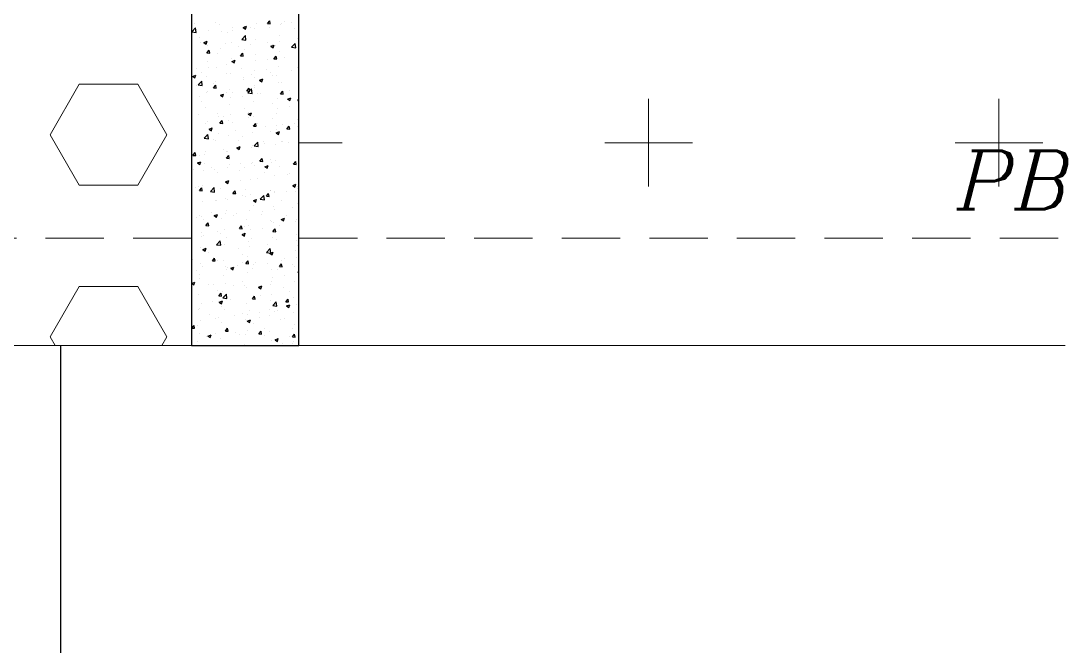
# Model space of a CAD drawing. Header units: millimetres. Extents: x 331487 to 517269, y 198509 to 399936.
# Drawn here: x 402535 to 404770, y 384016 to 385354 of the extents above; entities that cross this region are included whole.
import ezdxf

# ---------------------------------------------------------------- set-up
doc = ezdxf.new("R2010")
doc.units = ezdxf.units.MM
doc.header["$MEASUREMENT"] = 0
doc.linetypes.add('DASHED', pattern=[0.75, 0.5, -0.25])
doc.linetypes.add('DASHED2', pattern=[0.375, 0.25, -0.125])
doc.layers.add('9th_Sunk', color=251, linetype='DASHED', lineweight=5)
doc.layers.add('BEAM', color=1, linetype='Continuous', lineweight=5)
doc.layers.add('COLUMN', color=6, linetype='Continuous')
doc.layers.add('STAIRCASE', color=4, linetype='Continuous')
doc.styles.add('ITALICC', font='italicc', dxfattribs={"height": 0.3})

msp = doc.modelspace()

# ---------------------------------------------------------------- linework, layer by layer
at = {"layer": '9th_Sunk', "linetype": 'Continuous'}
for p, q in [((402597.3, 385110.5), (402659.8, 385218.8)), ((402659.8, 385218.8), (402784.8, 385218.8)), ((402847.3, 385110.5), (402784.8, 385218.8)), ((402659.8, 385002.3), (402597.3, 385110.5)), ((402784.8, 385002.3), (402847.3, 385110.5)), ((402659.8, 385002.3), (402784.8, 385002.3)), ((402597.3, 384677.5), (402659.8, 384785.8)), ((402659.8, 384785.8), (402784.8, 384785.8)), ((402847.3, 384677.5), (402784.8, 384785.8)), ((402608, 384659), (402597.3, 384677.5)), ((402836.6, 384659), (402847.3, 384677.5))]:
    msp.add_line(p, q, dxfattribs=at)
at = {"layer": 'BEAM', "color": 253, "linetype": 'Continuous', "ltscale": 750}
for p, q in [((403878.6, 384999.5), (403878.6, 385187)), ((404628.6, 384999.5), (404628.6, 385187)), ((403130.1, 385093.2), (403222.3, 385093.2)), ((403784.8, 385093.2), (403972.3, 385093.2)), ((404534.8, 385093.2), (404722.3, 385093.2))]:
    msp.add_line(p, q, dxfattribs=at)
at = {"layer": 'BEAM', "linetype": 'DASHED2', "ltscale": 500}
for p, q in [((402900.1, 384889), (398080.1, 384889)), ((403130.1, 384889), (406350.1, 384889))]:
    msp.add_line(p, q, dxfattribs=at)
at = {"layer": 'BEAM'}
for p, q in [((402900.1, 384659), (400220.1, 384659)), ((403130.1, 384659), (404770.1, 384659))]:
    msp.add_line(p, q, dxfattribs=at)
at = {"layer": 'COLUMN'}
for p, q in [((402900.1, 389154), (402900.1, 384659)), ((403130.1, 384659), (403130.1, 389154)), ((402900.1, 384659), (403130.1, 384659))]:
    msp.add_line(p, q, dxfattribs=at)
at = {"layer": 'COLUMN', "color": 2, "linetype": 'Continuous'}
for p, q in [((402952.3, 385350.4), (402952.3, 385350.4)), ((403062.8, 385348.4), (403067.6, 385354.1)), ((403068.7, 385347.9), (403067.6, 385354.1)), ((403092.9, 385348.4), (403092.9, 385348.4)), ((403099.7, 385352), (403099.7, 385352)), ((403114.7, 385350.5), (403114.7, 385350.5)), ((402900.8, 385330.9), (402908.6, 385339)), ((402900.8, 385330.9), (402909.7, 385329.5)), ((402907.2, 385347.6), (402907.2, 385347.6)), ((402909.7, 385329.5), (402908.6, 385339)), ((402936.5, 385334.5), (402936.5, 385334.5)), ((402960.6, 385345.4), (402960.6, 385345.4)), ((402963.6, 385330.6), (402963.6, 385330.6)), ((402976.3, 385328.4), (402976.3, 385328.4)), ((402987, 385340.9), (402987, 385340.9)), ((402988.6, 385333.9), (402988.6, 385333.9)), ((403010.5, 385340), (403017.5, 385342.7)), ((403010.5, 385340), (403015.5, 385336.6)), ((403014, 385343.1), (403014, 385343.1)), ((403015.5, 385336.6), (403017.5, 385342.7)), ((403026.5, 385338.9), (403026.5, 385338.9)), ((403034.6, 385338.4), (403034.6, 385338.4)), ((403039, 385348.4), (403039, 385348.4)), ((403062.8, 385348.4), (403068.7, 385347.9)), ((403067.4, 385340.8), (403067.4, 385340.8)), ((403089.6, 385347.2), (403089.6, 385347.2)), ((403120.8, 385338.6), (403120.8, 385338.6)), ((402900.4, 385322.3), (402900.4, 385322.3)), ((402917.9, 385318.4), (402917.9, 385318.4)), ((402919.7, 385308), (402919.7, 385308)), ((402926.5, 385307.7), (402933.5, 385310.4)), ((402926.5, 385307.7), (402931.4, 385304.4)), ((402931.4, 385304.4), (402933.5, 385310.4)), ((402973, 385305.7), (402973, 385305.7)), ((402985.8, 385307.6), (402985.8, 385307.6)), ((403007.5, 385314.3), (403015.3, 385322.5)), ((403007.5, 385314.4), (403016.4, 385313)), ((403016.4, 385313), (403015.3, 385322.5)), ((403037.7, 385315.1), (403037.7, 385315.1)), ((403063.3, 385307.7), (403063.3, 385307.7)), ((403088.4, 385311), (403088.4, 385311)), ((403089.1, 385322.2), (403089.1, 385322.2)), ((403114.3, 385297.8), (403122, 385305.9)), ((403123.2, 385296.4), (403122.1, 385305.9)), ((403126.3, 385316), (403126.3, 385316)), ((402933.2, 385285.7), (402938, 385291.5)), ((402933.2, 385285.7), (402939.2, 385285.2)), ((402935.3, 385301.2), (402935.3, 385301.2)), ((402937.3, 385291.1), (402937.3, 385291.1)), ((402939.2, 385285.2), (402938, 385291.5)), ((402956.1, 385283.4), (402956.1, 385283.4)), ((402962.3, 385294.4), (402962.3, 385294.4)), ((403000.2, 385299.4), (403000.2, 385299.4)), ((403004.9, 385279.4), (403009.7, 385285.2)), ((403010.9, 385278.9), (403009.7, 385285.2)), ((403014.5, 385293.4), (403014.5, 385293.4)), ((403026.4, 385303.4), (403026.4, 385303.4)), ((403036.5, 385281.8), (403036.5, 385281.8)), ((403070.2, 385299.7), (403077.2, 385302.4)), ((403070.2, 385299.7), (403075.1, 385296.4)), ((403072.8, 385303.4), (403072.8, 385303.4)), ((403075.1, 385296.4), (403077.2, 385302.4)), ((403079.8, 385301.2), (403079.8, 385301.2)), ((403087.9, 385288.9), (403087.9, 385288.9)), ((403114.3, 385297.8), (403123.2, 385296.4)), ((402934.1, 385267.9), (402934.1, 385267.9)), ((402973.9, 385260), (402973.9, 385260)), ((402984.6, 385274.3), (402984.6, 385274.3)), ((402986.2, 385267.5), (402993.2, 385270.2)), ((402986.2, 385267.5), (402991.1, 385264.1)), ((402991.1, 385264.1), (402993.2, 385270.2)), ((403004.9, 385279.4), (403010.9, 385278.9)), ((403037, 385268.3), (403037, 385268.3)), ((403062.1, 385271.6), (403062.1, 385271.6)), ((403076.6, 385273.2), (403081.5, 385278.9)), ((403076.6, 385273.2), (403082.6, 385272.6)), ((403082.6, 385272.6), (403081.4, 385278.9)), ((403099.9, 385276.6), (403099.9, 385276.6)), ((403129.9, 385259.5), (403130.1, 385259.6)), ((403129.9, 385259.5), (403130.1, 385259.3)), ((402900.2, 385256.9), (402900.2, 385256.9)), ((402902.1, 385235.2), (402909.1, 385237.9)), ((402907.1, 385231.9), (402909.1, 385237.9)), ((402911, 385251.7), (402911, 385251.7)), ((402921.3, 385243.4), (402921.3, 385243.4)), ((402936, 385255), (402936, 385255)), ((402953.6, 385254.6), (402953.6, 385254.6)), ((402974.6, 385241.2), (402974.6, 385241.2)), ((402983.4, 385241), (402983.4, 385241)), ((403006.9, 385252.3), (403006.9, 385252.3)), ((403028, 385238.9), (403028, 385238.9)), ((403035.3, 385248.5), (403035.3, 385248.5)), ((403060.3, 385250.1), (403060.3, 385250.1)), ((403068.6, 385243.8), (403068.6, 385243.8)), ((403073.6, 385237.1), (403073.6, 385237.1)), ((403086.7, 385255.6), (403086.7, 385255.6)), ((403113.7, 385247.8), (403113.7, 385247.8)), ((403127, 385253.8), (403127, 385253.8)), ((402902.1, 385235.2), (402907.1, 385231.9)), ((402909.7, 385215.6), (402909.7, 385215.6)), ((402914.1, 385216.9), (402921.9, 385225)), ((402914.1, 385216.9), (402923, 385215.6)), ((402923, 385215.6), (402921.9, 385225.1)), ((402932.9, 385234.6), (402932.9, 385234.6)), ((402947.1, 385210.5), (402951.9, 385216.2)), ((402947.6, 385220.5), (402947.6, 385220.5)), ((402953, 385210), (402951.9, 385216.2)), ((402952, 385223.8), (402952, 385223.8)), ((403010.3, 385233.8), (403010.3, 385233.8)), ((403010.7, 385228.9), (403010.7, 385228.9)), ((403034.1, 385215.2), (403034.1, 385215.2)), ((403035.8, 385232.2), (403035.8, 385232.2)), ((403045.8, 385227.2), (403052.8, 385229.9)), ((403045.8, 385227.2), (403050.8, 385223.9)), ((403050.8, 385223.9), (403052.8, 385229.9)), ((403081.4, 385236.7), (403081.4, 385236.7)), ((403085.4, 385222.3), (403085.4, 385222.3)), ((403092.6, 385221.8), (403092.6, 385221.8)), ((402931.6, 385201.4), (402931.6, 385201.4)), ((402933.7, 385203.8), (402933.7, 385203.8)), ((402947.1, 385210.5), (402953, 385210)), ((402961.8, 385195), (402968.8, 385197.6)), ((402961.8, 385195), (402966.8, 385191.6)), ((402966.8, 385191.6), (402968.8, 385197.6)), ((402976, 385201.8), (402976, 385201.8)), ((402982.2, 385207.8), (402982.2, 385207.8)), ((402987, 385201.5), (402987, 385201.5)), ((403009.5, 385192.7), (403009.5, 385192.7)), ((403018.8, 385204.2), (403023.6, 385210)), ((403018.8, 385204.2), (403024.8, 385203.7)), ((403020.8, 385200.4), (403028.6, 385208.5)), ((403020.8, 385200.4), (403029.7, 385199)), ((403024.8, 385203.7), (403023.6, 385210)), ((403029.7, 385199), (403028.6, 385208.5)), ((403034.3, 385211.8), (403034.3, 385211.8)), ((403040.4, 385199.3), (403040.4, 385199.3)), ((403047.3, 385197.7), (403047.3, 385197.7)), ((403090.5, 385197.9), (403095.3, 385203.7)), ((403090.5, 385197.9), (403096.5, 385197.4)), ((403093.8, 385197), (403093.8, 385197)), ((403096.5, 385197.4), (403095.3, 385203.7)), ((403110.5, 385206), (403110.5, 385206)), ((402917.7, 385191.8), (402917.7, 385191.8)), ((402921.3, 385181.1), (402921.3, 385181.1)), ((402980.9, 385174.5), (402980.9, 385174.5)), ((402984.4, 385189.4), (402984.4, 385189.4)), ((403032.9, 385182), (403032.9, 385182)), ((403072.5, 385176.8), (403072.5, 385176.8)), ((403084.2, 385189), (403084.2, 385189)), ((403105.5, 385186.9), (403112.5, 385189.6)), ((403105.5, 385186.9), (403110.5, 385183.6)), ((403109.2, 385169.9), (403109.2, 385169.9)), ((403110.5, 385183.6), (403112.5, 385189.6)), ((403127.5, 385183.8), (403130.1, 385186.6)), ((403127.5, 385183.8), (403130.1, 385183.4)), ((402914.2, 385152.7), (402914.2, 385152.7)), ((402930.4, 385168.1), (402930.4, 385168.1)), ((402955.8, 385156.8), (402955.8, 385156.8)), ((402958.1, 385150), (402958.1, 385150)), ((402967.6, 385150.4), (402967.6, 385150.4)), ((402983.1, 385153.3), (402983.1, 385153.3)), ((403014.2, 385166.8), (403014.2, 385166.8)), ((403021, 385158.3), (403021, 385158.3)), ((403021, 385148.2), (403021, 385148.2)), ((403021.5, 385154.7), (403028.5, 385157.4)), ((403021.5, 385154.7), (403026.5, 385151.3)), ((403026.5, 385151.3), (403028.5, 385157.4)), ((403031.7, 385148.7), (403031.7, 385148.7)), ((403083, 385155.7), (403083, 385155.7)), ((403084.2, 385166.6), (403084.2, 385166.6)), ((402929.2, 385134.8), (402929.2, 385134.8)), ((402935.3, 385139.2), (402935.3, 385139.2)), ((402937.5, 385122.4), (402944.5, 385125.1)), ((402942.5, 385119.1), (402944.5, 385125.1)), ((402960.9, 385135.3), (402965.7, 385141)), ((402960.9, 385135.3), (402966.9, 385134.8)), ((402966.9, 385134.7), (402965.7, 385141)), ((402979.7, 385141.2), (402979.7, 385141.2)), ((402988.7, 385137), (402988.7, 385137)), ((403032.7, 385129), (403037.5, 385134.7)), ((403032.7, 385129), (403038.6, 385128.5)), ((403038.6, 385128.5), (403037.5, 385134.7)), ((403042, 385134.7), (403042, 385134.7)), ((403057.9, 385127.1), (403057.9, 385127.1)), ((403074.3, 385145.9), (403074.3, 385145.9)), ((403082.9, 385130.4), (403082.9, 385130.4)), ((403095.4, 385132.5), (403095.4, 385132.5)), ((403104.4, 385122.7), (403109.2, 385128.5)), ((403110.4, 385122.2), (403109.2, 385128.5)), ((403120.8, 385135.4), (403120.8, 385135.4)), ((403126.7, 385127.2), (403126.7, 385127.2)), ((403127.7, 385143.6), (403127.7, 385143.6)), ((402927.3, 385103), (402935.1, 385111.1)), ((402927.3, 385103), (402936.2, 385101.6)), ((402931.8, 385110.5), (402931.8, 385110.5)), ((402936.2, 385101.6), (402935.1, 385111.1)), ((402937.5, 385122.4), (402942.5, 385119.1)), ((402956.8, 385113.8), (402956.8, 385113.8)), ((402978.5, 385107.9), (402978.5, 385107.9)), ((402994.7, 385118.8), (402994.7, 385118.8)), ((403010, 385107.1), (403010, 385107.1)), ((403030.4, 385115.4), (403030.4, 385115.4)), ((403068.4, 385117.1), (403068.4, 385117.1)), ((403081.2, 385114.4), (403088.2, 385117.1)), ((403081.2, 385114.4), (403086.2, 385111.1)), ((403081.8, 385122.4), (403081.8, 385122.4)), ((403086.2, 385111.1), (403088.2, 385117.1)), ((403104.4, 385122.7), (403110.4, 385122.2)), ((402928, 385101.5), (402928, 385101.5)), ((402947.7, 385099.6), (402947.7, 385099.6)), ((402951.7, 385097.1), (402951.7, 385097.1)), ((402997.2, 385082.2), (403004.2, 385084.9)), ((402997.2, 385082.2), (403002.2, 385078.8)), ((403001.1, 385097.3), (403001.1, 385097.3)), ((403002.2, 385078.8), (403004.2, 385084.9)), ((403029.2, 385082.1), (403029.2, 385082.1)), ((403031.6, 385087.7), (403031.6, 385087.7)), ((403034, 385086.4), (403041.8, 385094.5)), ((403034, 385085.2), (403034, 385085.2)), ((403034.1, 385086.4), (403043, 385085)), ((403043, 385085), (403041.8, 385094.5)), ((403054.4, 385095.1), (403054.4, 385095.1)), ((403056.6, 385091), (403056.6, 385091)), ((403080.6, 385089.1), (403080.6, 385089.1)), ((403092.3, 385095.2), (403092.3, 385095.2)), ((403094.5, 385096), (403094.5, 385096)), ((403107.8, 385092.8), (403107.8, 385092.8)), ((402903.1, 385066.3), (402907.9, 385072.1)), ((402903.1, 385066.3), (402909.1, 385065.8)), ((402905.5, 385071.1), (402905.5, 385071.1)), ((402909.1, 385065.8), (402907.9, 385072.1)), ((402917.4, 385065.2), (402917.4, 385065.2)), ((402926.8, 385068.2), (402926.8, 385068.2)), ((402930.5, 385074.4), (402930.5, 385074.4)), ((402968.4, 385079.4), (402968.4, 385079.4)), ((402974.8, 385060.1), (402979.6, 385065.8)), ((402974.8, 385060.1), (402980.8, 385059.5)), ((402975.7, 385075.2), (402975.7, 385075.2)), ((402977.3, 385074.6), (402977.3, 385074.6)), ((402980.8, 385059.5), (402979.6, 385065.8)), ((403046.5, 385053.8), (403051.3, 385059.5)), ((403052.5, 385053.3), (403051.3, 385059.5)), ((403129.9, 385062.2), (403129.9, 385062.2)), ((402913.2, 385049.9), (402920.2, 385052.6)), ((402913.2, 385049.9), (402918.1, 385046.6)), ((402918.1, 385046.6), (402920.2, 385052.6)), ((402928.2, 385048.5), (402928.2, 385048.5)), ((402942.1, 385039.9), (402942.1, 385039.9)), ((402976.1, 385041.3), (402976.1, 385041.3)), ((402981.6, 385046.2), (402981.6, 385046.2)), ((403005.3, 385048.3), (403005.3, 385048.3)), ((403013.9, 385040.2), (403013.9, 385040.2)), ((403028, 385048.8), (403028, 385048.8)), ((403030.3, 385051.5), (403030.3, 385051.5)), ((403035, 385044), (403035, 385044)), ((403046.5, 385053.8), (403052.5, 385053.3)), ((403056.9, 385041.9), (403063.9, 385044.6)), ((403056.9, 385041.9), (403061.8, 385038.6)), ((403061.8, 385038.6), (403063.9, 385044.6)), ((403068.2, 385056.5), (403068.2, 385056.5)), ((403072.2, 385050.2), (403072.2, 385050.2)), ((403079.4, 385055.8), (403079.4, 385055.8)), ((403088.4, 385041.7), (403088.4, 385041.7)), ((403118.3, 385047.5), (403123.1, 385053.3)), ((403118.3, 385047.5), (403124.2, 385047)), ((403124.2, 385047), (403123.1, 385053.2)), ((402904.2, 385035), (402904.2, 385035)), ((402925.6, 385034.9), (402925.6, 385034.9)), ((402949.3, 385035.1), (402949.3, 385035.1)), ((402955.5, 385030.2), (402955.5, 385030.2)), ((403002.7, 385032.8), (403002.7, 385032.8)), ((403026.8, 385015.5), (403026.8, 385015.5)), ((403041.9, 385017.1), (403041.9, 385017.1)), ((403056.1, 385030.5), (403056.1, 385030.5)), ((403078.1, 385022.6), (403078.1, 385022.6)), ((403105, 385025.4), (403105, 385025.4)), ((403109.4, 385028.3), (403109.4, 385028.3)), ((403128.6, 385029), (403128.6, 385029)), ((403130, 385028.7), (403130, 385028.7)), ((402908.3, 384997.7), (402908.3, 384997.7)), ((402915.8, 385000.5), (402915.8, 385000.5)), ((402917, 384991.1), (402921.8, 384996.9)), ((402917, 384991.1), (402922.9, 384990.6)), ((402922.9, 384990.6), (402921.8, 384996.9)), ((402924.3, 385001.6), (402924.3, 385001.6)), ((402940.6, 384989), (402948.4, 384997.1)), ((402949.5, 384987.6), (402948.4, 384997.1)), ((402961.7, 384995.4), (402961.7, 384995.4)), ((402972.8, 385009.7), (402979.9, 385012.4)), ((402972.8, 385009.7), (402977.8, 385006.3)), ((402974.9, 385008), (402974.9, 385008)), ((402977.8, 385006.3), (402979.8, 385012.4)), ((402978.9, 385008.8), (402978.9, 385008.8)), ((403004, 385012.1), (403004, 385012.1)), ((403015.1, 384993.1), (403015.1, 384993.1)), ((403068.5, 384990.9), (403068.5, 384990.9)), ((403116.6, 385001.7), (403123.6, 385004.3)), ((403116.6, 385001.7), (403121.5, 384998.3)), ((403121.5, 384998.3), (403123.6, 385004.3)), ((403126.4, 385000.5), (403126.4, 385000.5)), ((403127.4, 384995.7), (403127.4, 384995.7)), ((402940.6, 384989), (402949.5, 384987.6)), ((402951.4, 384970.5), (402951.4, 384970.5)), ((402952.6, 384969.4), (402952.6, 384969.4)), ((402973.6, 384974.7), (402973.6, 384974.7)), ((402977.7, 384972.7), (402977.7, 384972.7)), ((402988.7, 384984.8), (402993.5, 384990.6)), ((402988.7, 384984.8), (402994.7, 384984.3)), ((402994.7, 384984.3), (402993.5, 384990.6)), ((403009.7, 384980.5), (403009.7, 384980.5)), ((403015.5, 384977.7), (403015.5, 384977.7)), ((403025.6, 384982.2), (403025.6, 384982.2)), ((403032.5, 384969.4), (403039.5, 384972.1)), ((403032.5, 384969.4), (403037.5, 384966)), ((403037.5, 384966), (403039.5, 384972.1)), ((403047.3, 384972.5), (403055.1, 384980.6)), ((403047.3, 384972.5), (403056.2, 384971.1)), ((403056.2, 384971.1), (403055.1, 384980.6)), ((403060.4, 384978.6), (403065.2, 384984.3)), ((403060.4, 384978.6), (403066.4, 384978)), ((403066.4, 384978), (403065.2, 384984.3)), ((403068.1, 384990.5), (403068.1, 384990.5)), ((403076.9, 384989.3), (403076.9, 384989.3)), ((403078.7, 384986), (403078.7, 384986)), ((403092, 384968.6), (403092, 384968.6)), ((403103.7, 384989.3), (403103.7, 384989.3)), ((403121.8, 384988.6), (403121.8, 384988.6)), ((402923.1, 384968.3), (402923.1, 384968.3)), ((402975.4, 384948.5), (402975.4, 384948.5)), ((403024.4, 384948.9), (403024.4, 384948.9)), ((403033.7, 384958.5), (403033.7, 384958.5)), ((403052.4, 384946.5), (403052.4, 384946.5)), ((403075.7, 384956), (403075.7, 384956)), ((403077.4, 384949.8), (403077.4, 384949.8)), ((403115.3, 384954.8), (403115.3, 384954.8)), ((403126.2, 384962.4), (403126.2, 384962.4)), ((402909.9, 384933.1), (402909.9, 384933.1)), ((402917.1, 384938.5), (402917.1, 384938.5)), ((402921.9, 384935), (402921.9, 384935)), ((402926.3, 384929.9), (402926.3, 384929.9)), ((402942.2, 384944.3), (402942.2, 384944.3)), ((402948.5, 384937.2), (402955.5, 384939.8)), ((402948.5, 384937.2), (402953.5, 384933.8)), ((402951.4, 384933.2), (402951.4, 384933.2)), ((402953.5, 384933.8), (402955.5, 384939.8)), ((402963.3, 384930.9), (402963.3, 384930.9)), ((402972.4, 384941.4), (402972.4, 384941.4)), ((402989.2, 384938.2), (402989.2, 384938.2)), ((402995.6, 384942), (402995.6, 384942)), ((403016.7, 384928.6), (403016.7, 384928.6)), ((403049, 384939.8), (403049, 384939.8)), ((403070.1, 384926.4), (403070.1, 384926.4)), ((403092.2, 384929.1), (403099.2, 384931.8)), ((403092.2, 384929.1), (403097.2, 384925.8)), ((403097.2, 384925.8), (403099.2, 384931.8)), ((403102.4, 384937.5), (403102.4, 384937.5)), ((403123.4, 384924.1), (403123.4, 384924.1)), ((403125, 384929.1), (403125, 384929.1)), ((402920.7, 384901.7), (402920.7, 384901.7)), ((402930.8, 384915.9), (402935.6, 384921.6)), ((402930.8, 384915.9), (402936.8, 384915.4)), ((402936.8, 384915.4), (402935.6, 384921.6)), ((402955.3, 384903.5), (402955.3, 384903.5)), ((402971.2, 384908.1), (402971.2, 384908.1)), ((403002.6, 384909.6), (403007.4, 384915.4)), ((403002.6, 384909.6), (403008.5, 384909.1)), ((403008.5, 384909.1), (403007.4, 384915.4)), ((403013.6, 384913.5), (403013.6, 384913.5)), ((403023.1, 384915.6), (403023.1, 384915.6)), ((403026.1, 384907.1), (403026.1, 384907.1)), ((403051.1, 384910.4), (403051.1, 384910.4)), ((403071.9, 384923.6), (403071.9, 384923.6)), ((403074.3, 384903.3), (403079.1, 384909.1)), ((403074.3, 384903.3), (403080.3, 384902.8)), ((403074.5, 384922.7), (403074.5, 384922.7)), ((403080.3, 384902.8), (403079.1, 384909.1)), ((403089, 384915.4), (403089, 384915.4)), ((402922.3, 384893.5), (402922.3, 384893.5)), ((402925.1, 384893.8), (402925.1, 384893.8)), ((402953.8, 384875), (402961.6, 384883.2)), ((402962.7, 384873.7), (402961.6, 384883.2)), ((402962.9, 384898.8), (402962.9, 384898.8)), ((402975.7, 384891.2), (402975.7, 384891.2)), ((403008.2, 384896.9), (403015.2, 384899.6)), ((403008.2, 384896.9), (403013.2, 384893.5)), ((403013.2, 384893.5), (403015.2, 384899.6)), ((403021.9, 384882.4), (403021.9, 384882.4)), ((403029.1, 384889), (403029.1, 384889)), ((403073.3, 384889.4), (403073.3, 384889.4)), ((403082.5, 384886.7), (403082.5, 384886.7)), ((403123.8, 384895.8), (403123.8, 384895.8)), ((403125.8, 384884.2), (403125.8, 384884.2)), ((402919.5, 384868.5), (402919.5, 384868.5)), ((402924.2, 384864.6), (402931.2, 384867.3)), ((402924.2, 384864.6), (402929.2, 384861.3)), ((402929.2, 384861.3), (402931.2, 384867.3)), ((402936.6, 384859.3), (402936.6, 384859.3)), ((402953.8, 384875), (402962.7, 384873.7)), ((402970, 384874.9), (402970, 384874.9)), ((402999.8, 384867.6), (402999.8, 384867.6)), ((403024.8, 384870.9), (403024.8, 384870.9)), ((403060.6, 384858.5), (403068.4, 384866.6)), ((403060.6, 384858.5), (403069.5, 384857.1)), ((403062.7, 384875.9), (403062.7, 384875.9)), ((403067.8, 384863.9), (403067.8, 384863.9)), ((403067.9, 384856.6), (403074.9, 384859.3)), ((403069.5, 384857.1), (403068.4, 384866.6)), ((403072.9, 384853.3), (403074.9, 384859.3)), ((403122.6, 384862.5), (403122.6, 384862.5)), ((403126.1, 384873.9), (403126.1, 384873.9)), ((402902.8, 384842.4), (402902.8, 384842.4)), ((402918.3, 384835.2), (402918.3, 384835.2)), ((402944.7, 384840.7), (402949.5, 384846.4)), ((402944.7, 384840.7), (402950.7, 384840.2)), ((402950.7, 384840.1), (402949.5, 384846.4)), ((402951.1, 384843.9), (402951.1, 384843.9)), ((402956.2, 384840.1), (402956.2, 384840.1)), ((402968.8, 384841.6), (402968.8, 384841.6)), ((403009.4, 384853.9), (403009.4, 384853.9)), ((403009.6, 384837.9), (403009.6, 384837.9)), ((403016.4, 384834.4), (403021.2, 384840.1)), ((403016.4, 384834.4), (403022.4, 384833.9)), ((403020.7, 384849.1), (403020.7, 384849.1)), ((403022.4, 384833.9), (403021.2, 384840.1)), ((403036.4, 384836.5), (403036.4, 384836.5)), ((403063, 384835.6), (403063, 384835.6)), ((403067.9, 384856.6), (403072.9, 384853.3)), ((403072.1, 384856.1), (403072.1, 384856.1)), ((403091.7, 384841.9), (403091.7, 384841.9)), ((403099.5, 384844.8), (403099.5, 384844.8)), ((403124.6, 384848.1), (403124.6, 384848.1)), ((402910.3, 384819.9), (402910.3, 384819.9)), ((402923.9, 384828.9), (402923.9, 384828.9)), ((402973.5, 384828.2), (402973.5, 384828.2)), ((402975.1, 384821.9), (402975.1, 384821.9)), ((402977.3, 384826.7), (402977.3, 384826.7)), ((402983.9, 384824.4), (402990.9, 384827.1)), ((402983.9, 384824.4), (402988.9, 384821)), ((402988.8, 384821), (402990.9, 384827.1)), ((402998.5, 384831.5), (402998.5, 384831.5)), ((403019.5, 384815.8), (403019.5, 384815.8)), ((403030.7, 384824.4), (403030.7, 384824.4)), ((403033.4, 384831.9), (403033.4, 384831.9)), ((403070.8, 384822.8), (403070.8, 384822.8)), ((403084.1, 384822.2), (403084.1, 384822.2)), ((403088.2, 384828.1), (403093, 384833.9)), ((403088.2, 384828.1), (403094.1, 384827.6)), ((403094.1, 384827.6), (403093, 384833.9)), ((403116.4, 384833.3), (403116.4, 384833.3)), ((403121.4, 384829.2), (403121.4, 384829.2)), ((403127.6, 384816.4), (403130.1, 384817.3)), ((403127.6, 384816.4), (403130.1, 384814.7)), ((402900.1, 384792.2), (402906.9, 384794.8)), ((402900.1, 384791.9), (402904.8, 384788.8)), ((402904.8, 384788.8), (402906.9, 384794.8)), ((402916.8, 384811.9), (402916.8, 384811.9)), ((402917.1, 384801.9), (402917.1, 384801.9)), ((402967.6, 384808.3), (402967.6, 384808.3)), ((402972.2, 384792.1), (402972.2, 384792.1)), ((403010.1, 384797), (403010.1, 384797)), ((403071.6, 384796.9), (403071.6, 384796.9)), ((403073.2, 384805.4), (403073.2, 384805.4)), ((403098.3, 384808.7), (403098.3, 384808.7)), ((403120.1, 384795.9), (403120.1, 384795.9)), ((403129.9, 384806.9), (403129.9, 384806.9)), ((402915.8, 384768.6), (402915.8, 384768.6)), ((402936.3, 384789.3), (402936.3, 384789.3)), ((402947.2, 384788.8), (402947.2, 384788.8)), ((402955, 384776.9), (402955, 384776.9)), ((402958.6, 384765.5), (402963.4, 384771.2)), ((402964.6, 384764.9), (402963.4, 384771.2)), ((402966.3, 384775), (402966.3, 384775)), ((402967.1, 384761.1), (402974.9, 384769.2)), ((402976, 384759.7), (402974.9, 384769.2)), ((402989.7, 384787), (402989.7, 384787)), ((403013.3, 384786.9), (403013.3, 384786.9)), ((403018.3, 384782.5), (403018.3, 384782.5)), ((403043.1, 384784.8), (403043.1, 384784.8)), ((403043.6, 384784.1), (403050.6, 384786.8)), ((403043.6, 384784.1), (403048.5, 384780.8)), ((403048.5, 384780.8), (403050.6, 384786.8)), ((403069.6, 384789.5), (403069.6, 384789.5)), ((403072, 384769.2), (403072, 384769.2)), ((403096.5, 384782.5), (403096.5, 384782.5)), ((403109.8, 384774.2), (403109.8, 384774.2)), ((402920.9, 384749.3), (402920.9, 384749.3)), ((402945.9, 384752.6), (402945.9, 384752.6)), ((402958.6, 384765.5), (402964.6, 384764.9)), ((402959.5, 384751.9), (402966.5, 384754.5)), ((402959.5, 384751.9), (402964.5, 384748.5)), ((402964.5, 384748.5), (402966.5, 384754.5)), ((402967.1, 384761.1), (402976, 384759.7)), ((402983.8, 384757.6), (402983.8, 384757.6)), ((403017.1, 384749.2), (403017.1, 384749.2)), ((403030.3, 384759.2), (403035.1, 384764.9)), ((403030.3, 384759.2), (403036.3, 384758.7)), ((403036.3, 384758.7), (403035.1, 384764.9)), ((403046.9, 384765.9), (403046.9, 384765.9)), ((403068.4, 384756.2), (403068.4, 384756.2)), ((403073.8, 384744.5), (403081.6, 384752.6)), ((403082.7, 384743.2), (403081.6, 384752.7)), ((403102, 384752.9), (403106.9, 384758.7)), ((403102, 384752.9), (403108, 384752.4)), ((403103.3, 384743.9), (403110.3, 384746.5)), ((403108, 384752.4), (403106.8, 384758.6)), ((403108.2, 384740.5), (403110.3, 384746.5)), ((403118.9, 384762.6), (403118.9, 384762.6)), ((403125.8, 384747.3), (403125.8, 384747.3)), ((402914.6, 384735.3), (402914.6, 384735.3)), ((402916.9, 384738.2), (402916.9, 384738.2)), ((402937.9, 384724.8), (402937.9, 384724.8)), ((402965.1, 384741.7), (402965.1, 384741.7)), ((402970.2, 384735.9), (402970.2, 384735.9)), ((403009.1, 384727.2), (403009.1, 384727.2)), ((403020.6, 384726.5), (403020.6, 384726.5)), ((403023.6, 384733.7), (403023.6, 384733.7)), ((403045.7, 384729.8), (403045.7, 384729.8)), ((403067.2, 384723), (403067.2, 384723)), ((403067.5, 384737.3), (403067.5, 384737.3)), ((403073.8, 384744.5), (403082.7, 384743.2)), ((403077, 384731.4), (403077, 384731.4)), ((403083.5, 384734.8), (403083.5, 384734.8)), ((403103.3, 384743.9), (403108.2, 384740.5)), ((403117.7, 384729.4), (403117.7, 384729.4)), ((402900.7, 384696.5), (402905.5, 384702.3)), ((402906.7, 384696), (402905.5, 384702.3)), ((402913.4, 384702), (402913.4, 384702)), ((402919.6, 384713.2), (402919.6, 384713.2)), ((402950.8, 384717.2), (402950.8, 384717.2)), ((402957.5, 384718.2), (402957.5, 384718.2)), ((402963.9, 384708.4), (402963.9, 384708.4)), ((402991.3, 384722.5), (402991.3, 384722.5)), ((403015.9, 384715.9), (403015.9, 384715.9)), ((403019.2, 384711.6), (403026.2, 384714.3)), ((403019.2, 384711.6), (403024.2, 384708.2)), ((403024.2, 384708.2), (403026.2, 384714.3)), ((403033.1, 384705.3), (403033.1, 384705.3)), ((403044.7, 384720.2), (403044.7, 384720.2)), ((403091.4, 384715.3), (403091.4, 384715.3)), ((403098.1, 384718), (403098.1, 384718)), ((403120.4, 384703.6), (403120.4, 384703.6)), ((402900.7, 384696.5), (402906.7, 384696)), ((402916.5, 384685.3), (402916.5, 384685.3)), ((402931.2, 384678.7), (402931.2, 384678.7)), ((402935.2, 384679.3), (402942.2, 384682)), ((402935.2, 384679.3), (402940.2, 384676)), ((402940.2, 384676), (402942.2, 384682)), ((402950.4, 384685.1), (402950.4, 384685.1)), ((402972.5, 384690.2), (402977.3, 384696)), ((402972.5, 384690.2), (402978.4, 384689.7)), ((402974.8, 384695.3), (402974.8, 384695.3)), ((402978.4, 384689.7), (402977.3, 384696)), ((402994.3, 384687), (402994.3, 384687)), ((403003.7, 384682.8), (403003.7, 384682.8)), ((403014.6, 384682.6), (403014.6, 384682.6)), ((403019.3, 384690.3), (403019.3, 384690.3)), ((403044.2, 384684), (403049, 384689.7)), ((403044.2, 384684), (403050.2, 384683.4)), ((403050.2, 384683.4), (403049, 384689.7)), ((403057.1, 384680.6), (403057.1, 384680.6)), ((403057.2, 384695.3), (403057.2, 384695.3)), ((403066, 384689.7), (403066, 384689.7)), ((403110.5, 384678.3), (403110.5, 384678.3)), ((403115.9, 384677.7), (403120.7, 384683.4)), ((403116.5, 384696.1), (403116.5, 384696.1)), ((403121.9, 384677.2), (403120.7, 384683.4)), ((403129.6, 384680.3), (403129.6, 384680.3)), ((402912.2, 384668.7), (402912.2, 384668.7)), ((402962.7, 384675.1), (402962.7, 384675.1)), ((403013, 384660.3), (403013, 384660.3)), ((403071.3, 384670.3), (403071.3, 384670.3)), ((403078.9, 384671.3), (403085.9, 384674)), ((403078.9, 384671.3), (403083.9, 384668)), ((403083.9, 384668), (403085.9, 384674)), ((403094.1, 384664.2), (403094.1, 384664.2)), ((403115.3, 384662.8), (403115.3, 384662.8)), ((403115.9, 384677.7), (403121.9, 384677.2)), ((403119.1, 384667.5), (403119.1, 384667.5))]:
    msp.add_line(p, q, dxfattribs=at)
at = {"layer": 'STAIRCASE'}
msp.add_line((402620.1, 382559), (402620.1, 384659), dxfattribs=at)

# ---------------------------------------------------------------- texts
at = {"color": 3, "linetype": 'Continuous', "style": 'ITALICC'}
msp.add_attdef('PB8', (404538.4, 384951.2), '', height=125, dxfattribs=at)

doc.saveas('drawing.dxf')
